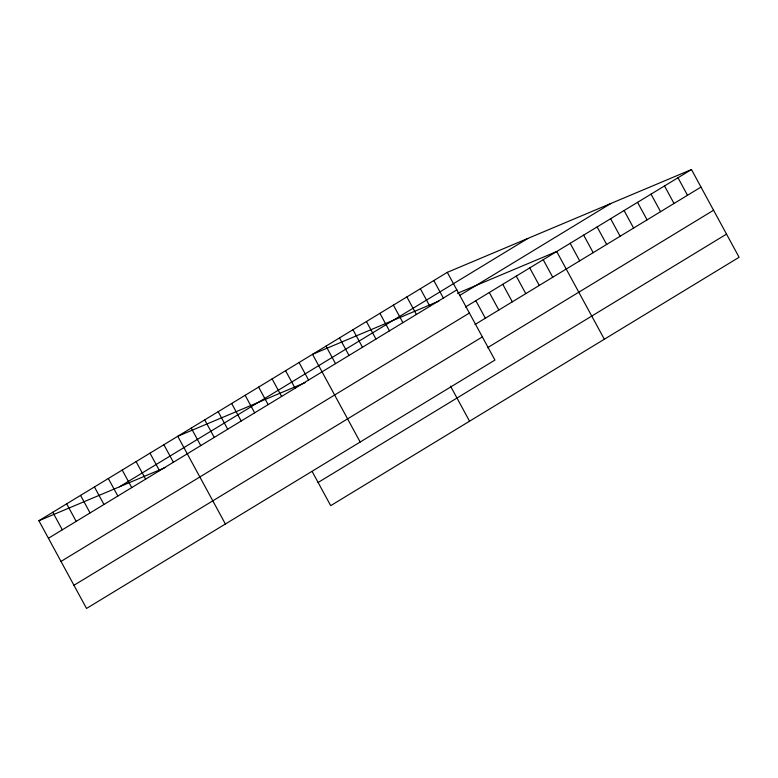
<?xml version="1.0" encoding="UTF-8"?>
<svg xmlns="http://www.w3.org/2000/svg" width="778" height="778" viewBox="0 0 778 778"><rect width="100%" height="100%" fill="white"/><g stroke="black" fill="none" stroke-linecap="round" stroke-linejoin="round"><path stroke-width="1.17" d="M447.301 272.349L494.934 360.068L86.533 608.454L38.9 520.725L447.301 272.349L691.467 169.546L739.1 257.275L330.699 505.651L312.182 471.556M119.472 486.804L527.883 238.428M48.421 538.259L456.822 289.873M459.535 295.523L610.895 203.476M465.468 306.999L691.467 169.546M60.995 561.424L469.397 313.038M474.979 324.533L700.988 187.08M73.949 585.289L482.36 336.903M487.563 347.698L713.562 210.245M318.114 482.486L726.526 234.11M438.763 301.164L312.532 354.311L360.165 442.04M457.445 293.306L556.698 251.518L604.331 339.237M305.025 382.698L177.754 436.273L225.387 524.002M38.9 520.725L165.131 467.578M677.988 177.744L687.509 195.278M664.519 185.942L674.03 203.476M651.04 194.14L660.561 211.674M637.561 202.338L647.082 219.863M624.082 210.537L633.603 228.061M610.604 218.725L620.124 236.259M597.125 226.923L606.645 244.457M583.656 235.121L593.167 252.656M570.177 243.32L579.688 260.854M543.219 259.716L552.74 277.24M529.74 267.904L539.261 285.438M516.261 276.102L525.782 293.637M502.783 284.301L512.303 301.835M489.313 292.499L498.824 310.033M475.835 300.697L485.346 318.221M433.832 280.547L443.343 298.071M420.353 288.735L429.864 306.269M406.875 296.933L416.395 314.468M450.501 386.112L469.552 421.199M393.396 305.132L402.916 322.666M379.917 313.33L389.438 330.864M366.438 321.528L375.959 339.052M352.959 329.726L362.48 347.251M339.49 337.915L349.001 355.449M326.011 346.113L335.522 363.647M299.053 362.509L308.574 380.043M285.575 370.707L295.095 388.232M272.096 378.905L281.617 396.43M258.627 387.094L268.138 404.628M245.148 395.292L254.659 412.826M231.669 403.49L241.19 421.024M218.19 411.688L227.711 429.223M204.711 419.887L214.232 437.411M191.232 428.085L200.753 445.609M163.876 444.724L173.387 462.249M149.989 453.166L159.5 470.7M136.101 461.617L145.622 479.141M122.214 470.058L131.735 487.592M108.327 478.499L117.848 496.033M94.439 486.95L103.96 504.475M80.562 495.392L90.073 512.926M66.675 503.833L76.186 521.367M52.787 512.284L62.308 529.808"/></g></svg>
